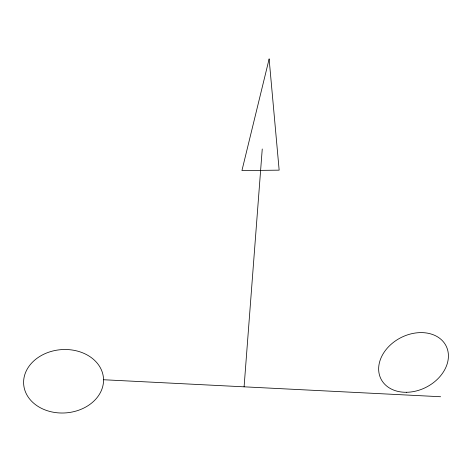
<?xml version="1.0" encoding="UTF-8"?>
<svg xmlns="http://www.w3.org/2000/svg" width="472" height="472" viewBox="0 0 472 472"><rect width="100%" height="100%" fill="white"/><g stroke="black" fill="none" stroke-linecap="round" stroke-linejoin="round"><path stroke-width="0.71" d="M244.089 386.828L262.249 148.993M103.545 379.742A40.02 31.707 -4.4 0 1 43.973 409.484A40.02 31.707 -4.4 0 1 43.188 354.537A40.02 31.707 -4.4 0 1 103.545 379.742L440.612 396.734M269.123 58.982L241.935 170.575L279.158 170.156L269.123 58.982M406.575 392.285A36.509 27.836 -27.1 0 0 446.618 347.056A36.509 27.836 -27.1 0 0 387.406 348A36.509 27.836 -27.1 0 0 406.575 392.285"/></g></svg>
